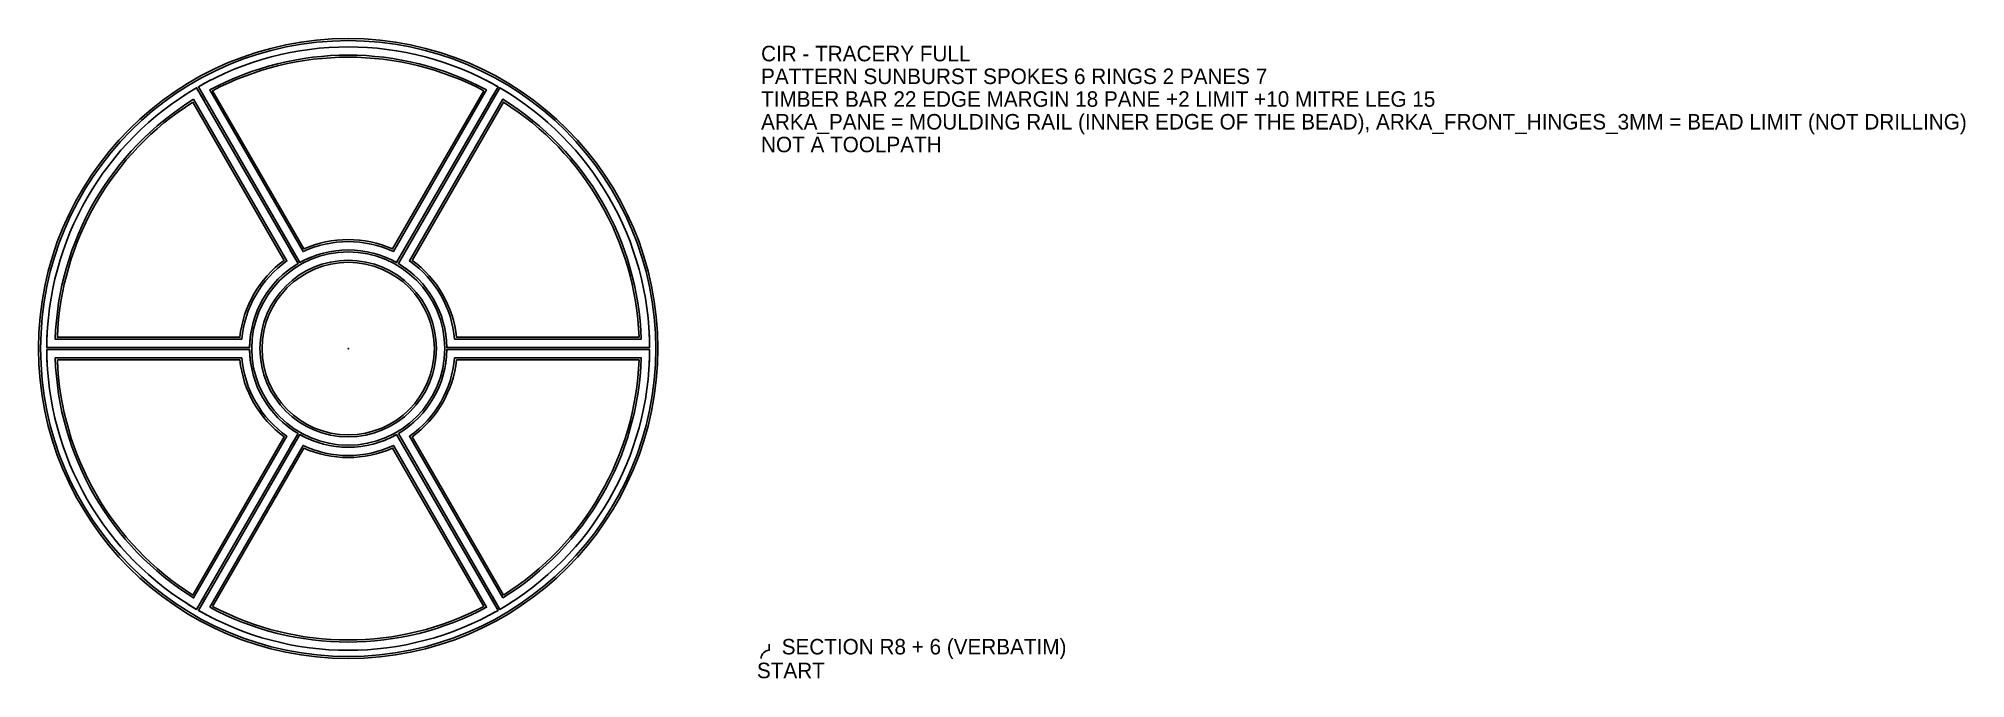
# Model space of a CAD drawing. Extents: x -6 to 1861, y -25 to 594.
import ezdxf

# ---------------------------------------------------------------- set-up
doc = ezdxf.new("R2010")
doc.units = 0
for name, color, linetype in [('ARKA_CENTRE', 6, 'CONTINUOUS'), ('ARKA_FRONT_HINGES_3MM', 50, 'CONTINUOUS'), ('ARKA_INFO_NO_CUT', 8, 'CONTINUOUS'), ('ARKA_MITRE', 1, 'CONTINUOUS'), ('ARKA_OUTLINE', 7, 'CONTINUOUS'), ('ARKA_PANE', 3, 'CONTINUOUS'), ('ARKA_PANE_ZEWN_REF', 3, 'CONTINUOUS'), ('ARKA_SECTION', 5, 'CONTINUOUS')]:
    doc.layers.add(name, color=color, linetype=linetype)

msp = doc.modelspace()

# ---------------------------------------------------------------- linework, layer by layer
at = {"layer": 'ARKA_CENTRE'}
msp.add_point((294.5, 294.5), dxfattribs=at)
msp.add_point((294.5, 294.5), dxfattribs=at)
at = {"layer": 'ARKA_FRONT_HINGES_3MM'}
for points in [[(439.633118, 547.877935, 0.266115), (149.366882, 547.877935), (247.618643, 377.700892, -0.262345), (341.381357, 377.700892)], [(147.634831, 546.877935, 0.266115), (2.501712, 295.5), (199.005236, 295.5, -0.262345), (245.886592, 376.700892)], [(586.498288, 295.5, 0.266115), (441.365169, 546.877935), (343.113408, 376.700892, -0.262345), (389.994764, 295.5)], [(388, 294.5, 1), (201, 294.5, 1)], [(2.501712, 293.5, 0.266115), (147.634831, 42.122065), (245.886592, 212.299108, -0.262345), (199.005236, 293.5)], [(441.365169, 42.122065, 0.266115), (586.498288, 293.5), (389.994764, 293.5, -0.262345), (343.113408, 212.299108)], [(149.366882, 41.122065, 0.266115), (439.633118, 41.122065), (341.381357, 211.299108, -0.262345), (247.618643, 211.299108)]]:
    msp.add_lwpolyline(points, format="xyb", close=True, dxfattribs=at)
at = {"layer": 'ARKA_MITRE'}
for points in [[(155.134831, 533.887554), (147.634831, 546.877935, 0.012843), (134.869648, 539.003887)], [(162.568599, 554.995884, 0.012843), (149.366882, 547.877935), (156.866882, 534.887554)], [(432.133118, 534.887554), (439.633118, 547.877935, 0.012843), (426.431401, 554.995884)], [(454.130352, 539.003887, 0.012843), (441.365169, 546.877935), (433.865169, 533.887554)], [(233.626903, 368.084754, -0.039287), (245.886592, 376.700892), (238.386592, 389.691273)], [(240.118643, 390.691273), (247.618643, 377.700892, -0.039287), (261.210282, 384.010026)], [(327.789718, 384.010026, -0.039287), (341.381357, 377.700892), (348.881357, 390.691273)], [(350.613408, 389.691273), (343.113408, 376.700892, -0.039287), (355.373097, 368.084754)], [(2.938247, 310.491997, 0.012843), (2.501712, 295.5), (17.501712, 295.5)], [(184.005236, 295.5), (199.005236, 295.5, -0.039287), (200.337185, 310.425271)], [(388.662815, 310.425271, -0.039287), (389.994764, 295.5), (404.994764, 295.5)], [(571.498288, 295.5), (586.498288, 295.5, 0.012843), (586.061753, 310.491997)], [(17.501712, 293.5), (2.501712, 293.5, 0.012843), (2.938247, 278.508003)], [(200.337185, 278.574729, -0.039287), (199.005236, 293.5), (184.005236, 293.5)], [(404.994764, 293.5), (389.994764, 293.5, -0.039287), (388.662815, 278.574729)], [(586.061753, 278.508003, 0.012843), (586.498288, 293.5), (571.498288, 293.5)], [(238.386592, 199.308727), (245.886592, 212.299108, -0.039287), (233.626903, 220.915246)], [(261.210282, 204.989974, -0.039287), (247.618643, 211.299108), (240.118643, 198.308727)], [(348.881357, 198.308727), (341.381357, 211.299108, -0.039287), (327.789718, 204.989974)], [(355.373097, 220.915246, -0.039287), (343.113408, 212.299108), (350.613408, 199.308727)], [(134.869648, 49.996113, 0.012843), (147.634831, 42.122065), (155.134831, 55.112446)], [(156.866882, 54.112446), (149.366882, 41.122065, 0.012843), (162.568599, 34.004116)], [(426.431401, 34.004116, 0.012843), (439.633118, 41.122065), (432.133118, 54.112446)], [(433.865169, 55.112446), (441.365169, 42.122065, 0.012843), (454.130352, 49.996113)]]:
    msp.add_lwpolyline(points, format="xyb", dxfattribs=at)
at = {"layer": 'ARKA_OUTLINE'}
for points in [[(594.5, 294.5, 1), (-5.5, 294.5, 1)], [(425.86641, 544.033297, 0.247146), (163.13359, 544.033297), (251.563793, 390.867692, -0.212695), (337.436207, 390.867692)], [(144.081031, 533.033297, 0.247146), (12.714621, 305.5), (189.575027, 305.5, -0.212695), (232.511234, 379.867692)], [(576.285379, 305.5, 0.247146), (444.918969, 533.033297), (356.488766, 379.867692, -0.212695), (399.424973, 305.5)], [(378, 294.5, 1), (211, 294.5, 1)], [(12.714621, 283.5, 0.247146), (144.081031, 55.966703), (232.511234, 209.132308, -0.212695), (189.575027, 283.5)], [(444.918969, 55.966703, 0.247146), (576.285379, 283.5), (399.424973, 283.5, -0.212695), (356.488766, 209.132308)], [(163.13359, 44.966703, 0.247146), (425.86641, 44.966703), (337.436207, 198.132308, -0.212695), (251.563793, 198.132308)]]:
    msp.add_lwpolyline(points, format="xyb", close=True, dxfattribs=at)
at = {"layer": 'ARKA_PANE'}
for points in [[(428.634451, 544.827684, 0.251034), (160.365549, 544.827684), (250.740252, 388.294107, -0.2218), (338.259748, 388.294107)], [(144.777092, 535.827684, 0.251034), (10.642641, 303.5), (191.392047, 303.5, -0.2218), (235.151795, 379.294107)], [(578.357359, 303.5, 0.251034), (444.222908, 535.827684), (353.848205, 379.294107, -0.2218), (397.607953, 303.5)], [(380, 294.5, 1), (209, 294.5, 1)], [(10.642641, 285.5, 0.251034), (144.777092, 53.172316), (235.151795, 209.705893, -0.2218), (191.392047, 285.5)], [(444.222908, 53.172316, 0.251034), (578.357359, 285.5), (397.607953, 285.5, -0.2218), (353.848205, 209.705893)], [(160.365549, 44.172316, 0.251034), (428.634451, 44.172316), (338.259748, 200.705893, -0.2218), (250.740252, 200.705893)]]:
    msp.add_lwpolyline(points, format="xyb", close=True, dxfattribs=at)
at = {"layer": 'ARKA_PANE_ZEWN_REF'}
msp.add_lwpolyline([(592.5, 294.5, 1), (-3.5, 294.5, 1)], format="xyb", close=True, dxfattribs=at)
at = {"layer": 'ARKA_SECTION'}
msp.add_lwpolyline([(694.5, -5.5, -0.414214), (702.5, 2.5), (702.5, 8.5)], format="xyb", dxfattribs=at)

# ---------------------------------------------------------------- texts
at = {"layer": 'ARKA_INFO_NO_CUT'}
for s, p in [('CIR - TRACERY FULL', (694.5, 572.5)), ('PATTERN SUNBURST SPOKES 6 RINGS 2 PANES 7', (694.5, 550.5)), ('TIMBER BAR 22 EDGE MARGIN 18 PANE +2 LIMIT +10 MITRE LEG 15', (694.5, 528.5)), ('ARKA_PANE = MOULDING RAIL (INNER EDGE OF THE BEAD), ARKA_FRONT_HINGES_3MM = BEAD LIMIT (NOT DRILLING)', (694.5, 506.5)), ('NOT A TOOLPATH', (694.5, 484.5)), ('SECTION R8 + 6 (VERBATIM)', (714.5, -1.5)), ('START', (690.5, -24.5))]:
    msp.add_text(s, height=15, dxfattribs=at).set_placement(p)

doc.saveas('drawing.dxf')
